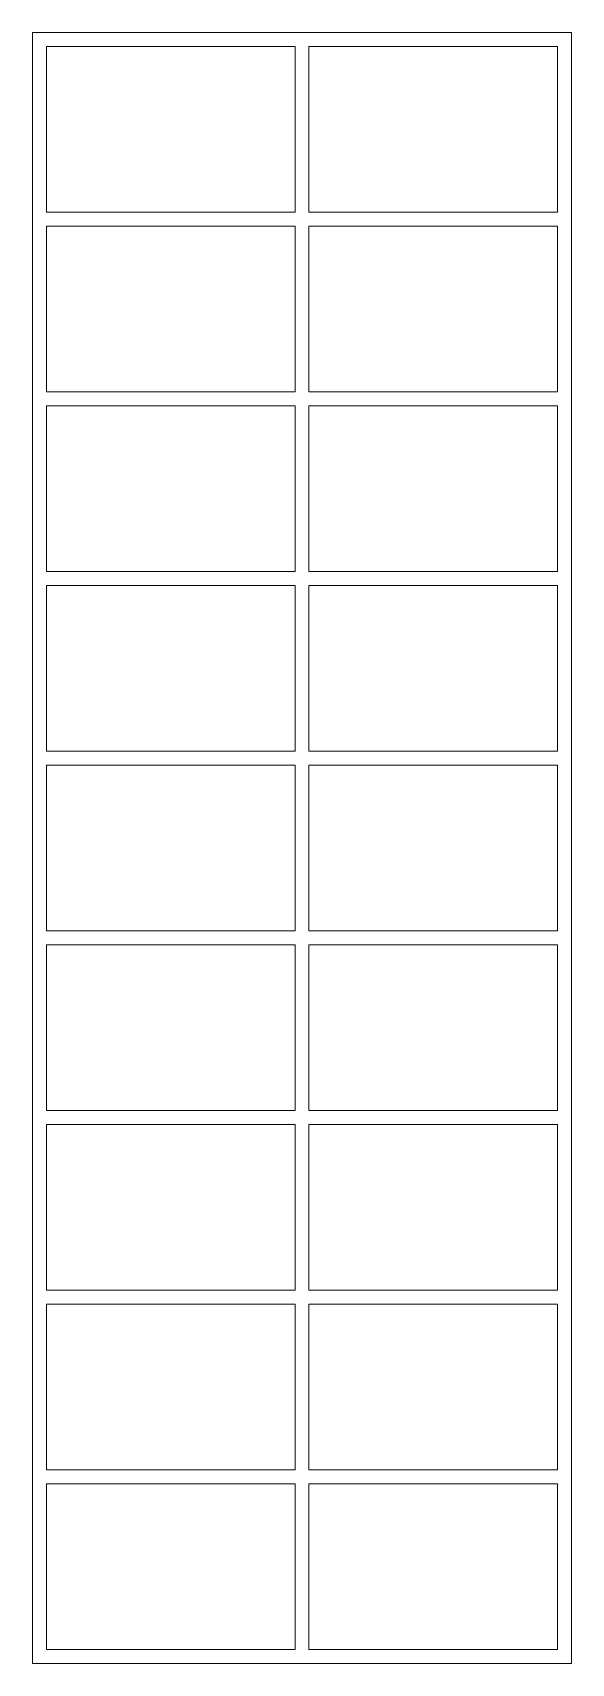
# Model space of a CAD drawing. Header units: inches. Extents: x -9.8 to 9.8, y -29.5 to 29.5.
import ezdxf

# ---------------------------------------------------------------- set-up
doc = ezdxf.new("R2010")
doc.units = ezdxf.units.IN
doc.header["$MEASUREMENT"] = 0

msp = doc.modelspace()

# ---------------------------------------------------------------- linework, layer by layer
at = {"color": 7, "linetype": 'Continuous', "lineweight": 15}
for p, q in [((-9.75, 29.5), (-9.75, -29.5)), ((9.75, 29.5), (-9.75, 29.5)), ((9.75, -29.5), (9.75, 29.5)), ((-0.25, 29), (-9.25, 29)), ((-9.25, 29), (-9.25, 23)), ((-0.25, 23), (-0.25, 29)), ((9.25, 29), (0.25, 29)), ((0.25, 29), (0.25, 23)), ((9.25, 23), (9.25, 29)), ((-9.25, 23), (-0.25, 23)), ((-0.25, 22.5), (-9.25, 22.5)), ((-9.25, 22.5), (-9.25, 16.5)), ((-0.25, 16.5), (-0.25, 22.5)), ((0.25, 23), (9.25, 23)), ((9.25, 22.5), (0.25, 22.5)), ((0.25, 22.5), (0.25, 16.5)), ((9.25, 16.5), (9.25, 22.5)), ((-9.25, 16.5), (-0.25, 16.5)), ((-0.25, 16), (-9.25, 16)), ((-9.25, 16), (-9.25, 10)), ((-0.25, 10), (-0.25, 16)), ((0.25, 16.5), (9.25, 16.5)), ((9.25, 16), (0.25, 16)), ((0.25, 16), (0.25, 10)), ((9.25, 10), (9.25, 16)), ((-9.25, 10), (-0.25, 10)), ((-0.25, 9.5), (-9.25, 9.5)), ((-9.25, 9.5), (-9.25, 3.5)), ((-0.25, 3.5), (-0.25, 9.5)), ((0.25, 10), (9.25, 10)), ((9.25, 9.5), (0.25, 9.5)), ((0.25, 9.5), (0.25, 3.5)), ((9.25, 3.5), (9.25, 9.5)), ((-9.25, 3.5), (-0.25, 3.5)), ((-0.25, 3), (-9.25, 3)), ((-9.25, 3), (-9.25, -3)), ((-0.25, -3), (-0.25, 3)), ((0.25, 3.5), (9.25, 3.5)), ((9.25, 3), (0.25, 3)), ((0.25, 3), (0.25, -3)), ((9.25, -3), (9.25, 3)), ((-9.25, -3), (-0.25, -3)), ((-0.25, -3.5), (-9.25, -3.5)), ((-9.25, -3.5), (-9.25, -9.5)), ((-0.25, -9.5), (-0.25, -3.5)), ((0.25, -3), (9.25, -3)), ((9.25, -3.5), (0.25, -3.5)), ((0.25, -3.5), (0.25, -9.5)), ((9.25, -9.5), (9.25, -3.5)), ((-9.25, -9.5), (-0.25, -9.5)), ((-0.25, -10), (-9.25, -10)), ((-9.25, -10), (-9.25, -16)), ((-0.25, -16), (-0.25, -10)), ((0.25, -9.5), (9.25, -9.5)), ((9.25, -10), (0.25, -10)), ((0.25, -10), (0.25, -16)), ((9.25, -16), (9.25, -10)), ((-9.25, -16), (-0.25, -16)), ((-0.25, -16.5), (-9.25, -16.5)), ((-9.25, -16.5), (-9.25, -22.5)), ((-0.25, -22.5), (-0.25, -16.5)), ((0.25, -16), (9.25, -16)), ((9.25, -16.5), (0.25, -16.5)), ((0.25, -16.5), (0.25, -22.5)), ((9.25, -22.5), (9.25, -16.5)), ((-9.25, -22.5), (-0.25, -22.5)), ((-0.25, -23), (-9.25, -23)), ((-9.25, -23), (-9.25, -29)), ((-0.25, -29), (-0.25, -23)), ((0.25, -22.5), (9.25, -22.5)), ((9.25, -23), (0.25, -23)), ((0.25, -23), (0.25, -29)), ((9.25, -29), (9.25, -23)), ((-9.75, -29.5), (9.75, -29.5)), ((-9.25, -29), (-0.25, -29)), ((0.25, -29), (9.25, -29))]:
    msp.add_line(p, q, dxfattribs=at)

doc.saveas('drawing.dxf')
